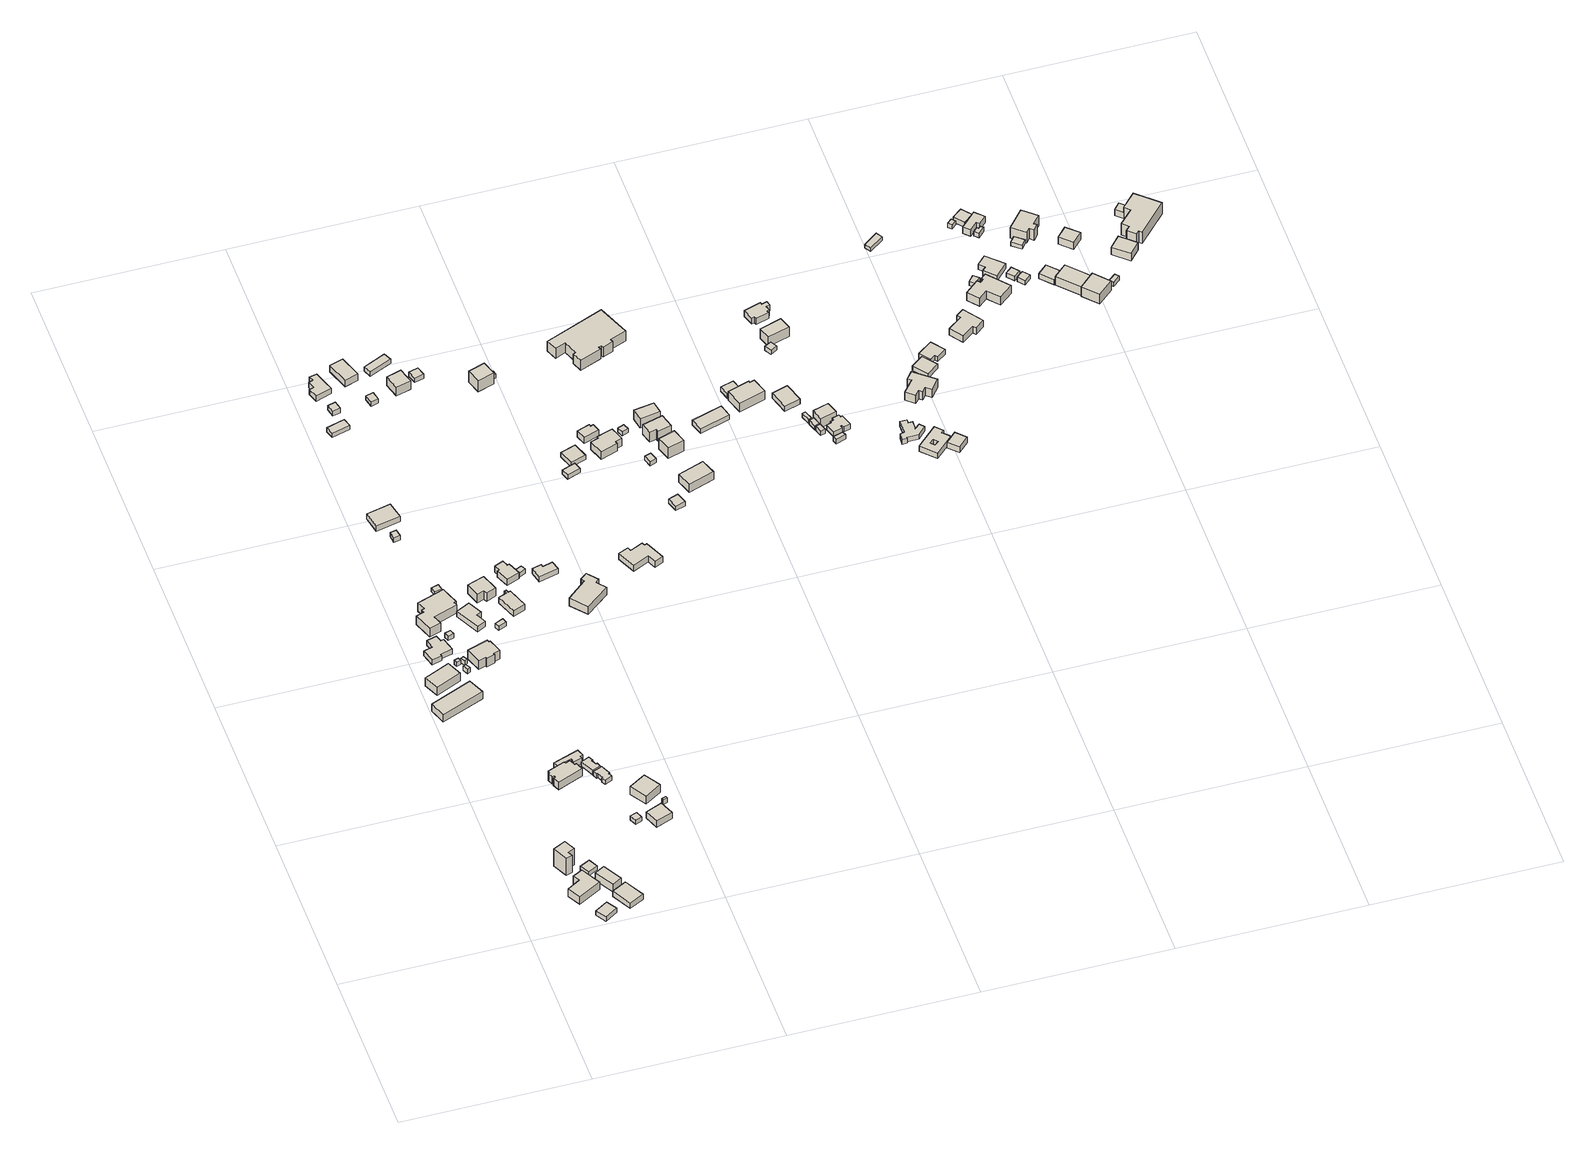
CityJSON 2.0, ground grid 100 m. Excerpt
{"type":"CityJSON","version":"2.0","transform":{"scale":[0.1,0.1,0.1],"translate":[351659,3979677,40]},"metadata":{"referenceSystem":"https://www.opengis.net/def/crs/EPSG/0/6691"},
"CityObjects":{
"building1":{"type":"Building","attributes":{"measuredHeight":7.7},"geometry":[{"type":"Solid","lod":"1","boundaries":[[[[0,1,2,3,4,5]],[[4,6,7,5]],[[3,8,6,4]],[[2,9,8,3]],[[1,10,9,2]],[[0,11,10,1]],[[5,7,11,0]],[[6,8,9,10,11,7]]]]}]},
"building2":{"type":"Building","attributes":{"measuredHeight":3},"geometry":[{"type":"Solid","lod":"1","boundaries":[[[[12,13,14,15]],[[14,16,17,15]],[[13,18,16,14]],[[12,19,18,13]],[[15,17,19,12]],[[16,18,19,17]]]]}]},
"building3":{"type":"Building","attributes":{"measuredHeight":13.4},"geometry":[{"type":"Solid","lod":"1","boundaries":[[[[20,21,22,23,24,25]],[[24,26,27,25]],[[23,28,26,24]],[[22,29,28,23]],[[21,30,29,22]],[[20,31,30,21]],[[25,27,31,20]],[[26,28,29,30,31,27]]]]}]},
"building4":{"type":"Building","attributes":{"measuredHeight":2.8},"geometry":[{"type":"Solid","lod":"1","boundaries":[[[[32,33,34,35]],[[34,36,37,35]],[[33,38,36,34]],[[32,39,38,33]],[[35,37,39,32]],[[36,38,39,37]]]]}]},
"building5":{"type":"Building","attributes":{"measuredHeight":6},"geometry":[{"type":"Solid","lod":"1","boundaries":[[[[40,41,42,43]],[[42,44,45,43]],[[41,46,44,42]],[[40,47,46,41]],[[43,45,47,40]],[[44,46,47,45]]]]}]},
"building6":{"type":"Building","attributes":{"measuredHeight":4.5},"geometry":[{"type":"Solid","lod":"1","boundaries":[[[[48,49,50,51]],[[50,52,53,51]],[[49,54,52,50]],[[48,55,54,49]],[[51,53,55,48]],[[52,54,55,53]]]]}]},
"building7":{"type":"Building","attributes":{"measuredHeight":6.9},"geometry":[{"type":"Solid","lod":"1","boundaries":[[[[56,57,58,59]],[[58,60,61,59]],[[57,62,60,58]],[[56,63,62,57]],[[59,61,63,56]],[[60,62,63,61]]]]}]},
"building8":{"type":"Building","attributes":{"measuredHeight":7.9},"geometry":[{"type":"Solid","lod":"1","boundaries":[[[[64,65,66,67]],[[66,68,69,67]],[[65,70,68,66]],[[64,71,70,65]],[[67,69,71,64]],[[68,70,71,69]]]]}]},
"building9":{"type":"Building","attributes":{"measuredHeight":3.4},"geometry":[{"type":"Solid","lod":"1","boundaries":[[[[72,73,74,75,76,77,78,79,80,81]],[[80,82,83,81]],[[79,84,82,80]],[[78,85,84,79]],[[77,86,85,78]],[[76,87,86,77]],[[75,88,87,76]],[[74,89,88,75]],[[73,90,89,74]],[[72,91,90,73]],[[81,83,91,72]],[[82,84,85,86,87,88,89,90,91,83]]]]}]},
"building10":{"type":"Building","attributes":{"measuredHeight":7.3},"geometry":[{"type":"Solid","lod":"1","boundaries":[[[[92,93,94,95,96,97,98,99,100,101,102,103,104,105]],[[104,106,107,105]],[[103,108,106,104]],[[102,109,108,103]],[[101,110,109,102]],[[100,111,110,101]],[[99,112,111,100]],[[98,113,112,99]],[[97,114,113,98]],[[96,115,114,97]],[[95,116,115,96]],[[94,117,116,95]],[[93,118,117,94]],[[92,119,118,93]],[[105,107,119,92]],[[106,108,109,110,111,112,113,114,115,116,117,118,119,107]]]]}]},
"building11":{"type":"Building","attributes":{"measuredHeight":3},"geometry":[{"type":"Solid","lod":"1","boundaries":[[[[120,121,122,123]],[[122,124,125,123]],[[121,126,124,122]],[[120,127,126,121]],[[123,125,127,120]],[[124,126,127,125]]]]}]},
"building12":{"type":"Building","attributes":{"measuredHeight":3},"geometry":[{"type":"Solid","lod":"1","boundaries":[[[[128,129,130,131]],[[130,132,133,131]],[[129,134,132,130]],[[128,135,134,129]],[[131,133,135,128]],[[132,134,135,133]]]]}]},
"building13":{"type":"Building","attributes":{"measuredHeight":3},"geometry":[{"type":"Solid","lod":"1","boundaries":[[[[136,137,138,139]],[[138,140,141,139]],[[137,142,140,138]],[[136,143,142,137]],[[139,141,143,136]],[[140,142,143,141]]]]}]},
"building14":{"type":"Building","attributes":{"measuredHeight":4.1},"geometry":[{"type":"Solid","lod":"1","boundaries":[[[[144,145,146,147,148,149,150,151]],[[150,152,153,151]],[[149,154,152,150]],[[148,155,154,149]],[[147,156,155,148]],[[146,157,156,147]],[[145,158,157,146]],[[144,159,158,145]],[[151,153,159,144]],[[152,154,155,156,157,158,159,153]]]]}]},
"building15":{"type":"Building","attributes":{"measuredHeight":3},"geometry":[{"type":"Solid","lod":"1","boundaries":[[[[160,161,162,163]],[[162,164,165,163]],[[161,166,164,162]],[[160,167,166,161]],[[163,165,167,160]],[[164,166,167,165]]]]}]},
"building16":{"type":"Building","attributes":{"measuredHeight":8.3},"geometry":[{"type":"Solid","lod":"1","boundaries":[[[[168,169,170,171,172,173,174,175,176,177,178,179]],[[178,180,181,179]],[[177,182,180,178]],[[176,183,182,177]],[[175,184,183,176]],[[174,185,184,175]],[[173,186,185,174]],[[172,187,186,173]],[[171,188,187,172]],[[170,189,188,171]],[[169,190,189,170]],[[168,191,190,169]],[[179,181,191,168]],[[180,182,183,184,185,186,187,188,189,190,191,181]]]]}]},
"building17":{"type":"Building","attributes":{"measuredHeight":3},"geometry":[{"type":"Solid","lod":"1","boundaries":[[[[192,193,194,195]],[[194,196,197,195]],[[193,198,196,194]],[[192,199,198,193]],[[195,197,199,192]],[[196,198,199,197]]]]}]},
"building18":{"type":"Building","attributes":{"measuredHeight":8.3},"geometry":[{"type":"Solid","lod":"1","boundaries":[[[[200,201,202,203,204,205,206,207,208,209]],[[208,210,211,209]],[[207,212,210,208]],[[206,213,212,207]],[[205,214,213,206]],[[204,215,214,205]],[[203,216,215,204]],[[202,217,216,203]],[[201,218,217,202]],[[200,219,218,201]],[[209,211,219,200]],[[210,212,213,214,215,216,217,218,219,211]]]]}]},
"building19":{"type":"Building","attributes":{"measuredHeight":3},"geometry":[{"type":"Solid","lod":"1","boundaries":[[[[220,221,222,223,224,225,226,227]],[[226,228,229,227]],[[225,230,228,226]],[[224,231,230,225]],[[223,232,231,224]],[[222,233,232,223]],[[221,234,233,222]],[[220,235,234,221]],[[227,229,235,220]],[[228,230,231,232,233,234,235,229]]]]}]},
"building20":{"type":"Building","attributes":{"measuredHeight":3},"geometry":[{"type":"Solid","lod":"1","boundaries":[[[[236,237,238,239,240,241,242,243,244,245]],[[244,246,247,245]],[[243,248,246,244]],[[242,249,248,243]],[[241,250,249,242]],[[240,251,250,241]],[[239,252,251,240]],[[238,253,252,239]],[[237,254,253,238]],[[236,255,254,237]],[[245,247,255,236]],[[246,248,249,250,251,252,253,254,255,247]]]]}]},
"building21":{"type":"Building","attributes":{"measuredHeight":2.6},"geometry":[{"type":"Solid","lod":"1","boundaries":[[[[256,257,258,259]],[[258,260,261,259]],[[257,262,260,258]],[[256,263,262,257]],[[259,261,263,256]],[[260,262,263,261]]]]}]},
"building22":{"type":"Building","attributes":{"measuredHeight":6},"geometry":[{"type":"Solid","lod":"1","boundaries":[[[[264,265,266,267]],[[266,268,269,267]],[[265,270,268,266]],[[264,271,270,265]],[[267,269,271,264]],[[268,270,271,269]]]]}]},
"building23":{"type":"Building","attributes":{"measuredHeight":4.5},"geometry":[{"type":"Solid","lod":"1","boundaries":[[[[272,273,274,275,276,277]],[[276,278,279,277]],[[275,280,278,276]],[[274,281,280,275]],[[273,282,281,274]],[[272,283,282,273]],[[277,279,283,272]],[[278,280,281,282,283,279]]]]}]},
"building24":{"type":"Building","attributes":{"measuredHeight":3},"geometry":[{"type":"Solid","lod":"1","boundaries":[[[[284,285,286,287]],[[286,288,289,287]],[[285,290,288,286]],[[284,291,290,285]],[[287,289,291,284]],[[288,290,291,289]]]]}]},
"building25":{"type":"Building","attributes":{"measuredHeight":4.6},"geometry":[{"type":"Solid","lod":"1","boundaries":[[[[292,293,294,295]],[[294,296,297,295]],[[293,298,296,294]],[[292,299,298,293]],[[295,297,299,292]],[[296,298,299,297]]]]}]},
"building26":{"type":"Building","attributes":{"measuredHeight":6.4},"geometry":[{"type":"Solid","lod":"1","boundaries":[[[[300,301,302,303]],[[302,304,305,303]],[[301,306,304,302]],[[300,307,306,301]],[[303,305,307,300]],[[304,306,307,305]]]]}]},
"building27":{"type":"Building","attributes":{"measuredHeight":3},"geometry":[{"type":"Solid","lod":"1","boundaries":[[[[308,309,310,311]],[[310,312,313,311]],[[309,314,312,310]],[[308,315,314,309]],[[311,313,315,308]],[[312,314,315,313]]]]}]},
"building28":{"type":"Building","attributes":{"measuredHeight":3},"geometry":[{"type":"Solid","lod":"1","boundaries":[[[[316,317,318,319]],[[318,320,321,319]],[[317,322,320,318]],[[316,323,322,317]],[[319,321,323,316]],[[320,322,323,321]]]]}]},
"building29":{"type":"Building","attributes":{"measuredHeight":7.6},"geometry":[{"type":"Solid","lod":"1","boundaries":[[[[324,325,326,327,328,329]],[[328,330,331,329]],[[327,332,330,328]],[[326,333,332,327]],[[325,334,333,326]],[[324,335,334,325]],[[329,331,335,324]],[[330,332,333,334,335,331]]]]}]},
"building30":{"type":"Building","attributes":{"measuredHeight":3},"geometry":[{"type":"Solid","lod":"1","boundaries":[[[[336,337,338,339]],[[338,340,341,339]],[[337,342,340,338]],[[336,343,342,337]],[[339,341,343,336]],[[340,342,343,341]]]]}]},
"building31":{"type":"Building","attributes":{"measuredHeight":4.8},"geometry":[{"type":"Solid","lod":"1","boundaries":[[[[344,345,346,347,348,349,350,351]],[[350,352,353,351]],[[349,354,352,350]],[[348,355,354,349]],[[347,356,355,348]],[[346,357,356,347]],[[345,358,357,346]],[[344,359,358,345]],[[351,353,359,344]],[[352,354,355,356,357,358,359,353]]]]}]},
"building32":{"type":"Building","attributes":{"measuredHeight":3.2},"geometry":[{"type":"Solid","lod":"1","boundaries":[[[[360,361,362,363]],[[362,364,365,363]],[[361,366,364,362]],[[360,367,366,361]],[[363,365,367,360]],[[364,366,367,365]]]]}]},
"building33":{"type":"Building","attributes":{"measuredHeight":4.4},"geometry":[{"type":"Solid","lod":"1","boundaries":[[[[368,369,370,371,372,373,374,375]],[[374,376,377,375]],[[373,378,376,374]],[[372,379,378,373]],[[371,380,379,372]],[[370,381,380,371]],[[369,382,381,370]],[[368,383,382,369]],[[375,377,383,368]],[[376,378,379,380,381,382,383,377]]]]}]},
"building34":{"type":"Building","attributes":{"measuredHeight":5.1},"geometry":[{"type":"Solid","lod":"1","boundaries":[[[[384,385,386,387,388,389,390,391]],[[390,392,393,391]],[[389,394,392,390]],[[388,395,394,389]],[[387,396,395,388]],[[386,397,396,387]],[[385,398,397,386]],[[384,399,398,385]],[[391,393,399,384]],[[392,394,395,396,397,398,399,393]]]]}]},
"building35":{"type":"Building","attributes":{"measuredHeight":3},"geometry":[{"type":"Solid","lod":"1","boundaries":[[[[400,401,402,403]],[[402,404,405,403]],[[401,406,404,402]],[[400,407,406,401]],[[403,405,407,400]],[[404,406,407,405]]]]}]},
"building36":{"type":"Building","attributes":{"measuredHeight":5.3},"geometry":[{"type":"Solid","lod":"1","boundaries":[[[[408,409,410,411]],[[410,412,413,411]],[[409,414,412,410]],[[408,415,414,409]],[[411,413,415,408]],[[412,414,415,413]]]]}]},
"building37":{"type":"Building","attributes":{"measuredHeight":3},"geometry":[{"type":"Solid","lod":"1","boundaries":[[[[416,417,418,419]],[[418,420,421,419]],[[417,422,420,418]],[[416,423,422,417]],[[419,421,423,416]],[[420,422,423,421]]]]}]},
"building38":{"type":"Building","attributes":{"measuredHeight":3.6},"geometry":[{"type":"Solid","lod":"1","boundaries":[[[[424,425,426,427,428,429]],[[428,430,431,429]],[[427,432,430,428]],[[426,433,432,427]],[[425,434,433,426]],[[424,435,434,425]],[[429,431,435,424]],[[430,432,433,434,435,431]]]]}]},
"building39":{"type":"Building","attributes":{"measuredHeight":7.5},"geometry":[{"type":"Solid","lod":"1","boundaries":[[[[436,437,438,439,440,441,442,443]],[[442,444,445,443]],[[441,446,444,442]],[[440,447,446,441]],[[439,448,447,440]],[[438,449,448,439]],[[437,450,449,438]],[[436,451,450,437]],[[443,445,451,436]],[[444,446,447,448,449,450,451,445]]]]}]},
"building40":{"type":"Building","attributes":{"measuredHeight":3},"geometry":[{"type":"Solid","lod":"1","boundaries":[[[[452,453,454,455]],[[454,456,457,455]],[[453,458,456,454]],[[452,459,458,453]],[[455,457,459,452]],[[456,458,459,457]]]]}]},
"building41":{"type":"Building","attributes":{"measuredHeight":7.9},"geometry":[{"type":"Solid","lod":"1","boundaries":[[[[460,461,462,463]],[[462,464,465,463]],[[461,466,464,462]],[[460,467,466,461]],[[463,465,467,460]],[[464,466,467,465]]]]}]},
"building42":{"type":"Building","attributes":{"measuredHeight":3},"geometry":[{"type":"Solid","lod":"1","boundaries":[[[[468,469,470,471]],[[470,472,473,471]],[[469,474,472,470]],[[468,475,474,469]],[[471,473,475,468]],[[472,474,475,473]]]]}]},
"building43":{"type":"Building","attributes":{"measuredHeight":5.4},"geometry":[{"type":"Solid","lod":"1","boundaries":[[[[476,477,478,479,480,481,482,483,484,485]],[[484,486,487,485]],[[483,488,486,484]],[[482,489,488,483]],[[481,490,489,482]],[[480,491,490,481]],[[479,492,491,480]],[[478,493,492,479]],[[477,494,493,478]],[[476,495,494,477]],[[485,487,495,476]],[[486,488,489,490,491,492,493,494,495,487]]]]}]},
"building44":{"type":"Building","attributes":{"measuredHeight":8.5},"geometry":[{"type":"Solid","lod":"1","boundaries":[[[[496,497,498,499]],[[498,500,501,499]],[[497,502,500,498]],[[496,503,502,497]],[[499,501,503,496]],[[500,502,503,501]]]]}]},
"building45":{"type":"Building","attributes":{"measuredHeight":3},"geometry":[{"type":"Solid","lod":"1","boundaries":[[[[504,505,506,507]],[[506,508,509,507]],[[505,510,508,506]],[[504,511,510,505]],[[507,509,511,504]],[[508,510,511,509]]]]}]},
"building46":{"type":"Building","attributes":{"measuredHeight":2.8},"geometry":[{"type":"Solid","lod":"1","boundaries":[[[[512,513,514,515]],[[514,516,517,515]],[[513,518,516,514]],[[512,519,518,513]],[[515,517,519,512]],[[516,518,519,517]]]]}]},
"building47":{"type":"Building","attributes":{"measuredHeight":3.4},"geometry":[{"type":"Solid","lod":"1","boundaries":[[[[520,521,522,523]],[[522,524,525,523]],[[521,526,524,522]],[[520,527,526,521]],[[523,525,527,520]],[[524,526,527,525]]]]}]},
"building48":{"type":"Building","attributes":{"measuredHeight":5.3},"geometry":[{"type":"Solid","lod":"1","boundaries":[[[[528,529,530,531,532,533]],[[532,534,535,533]],[[531,536,534,532]],[[530,537,536,531]],[[529,538,537,530]],[[528,539,538,529]],[[533,535,539,528]],[[534,536,537,538,539,535]]]]}]},
"building49":{"type":"Building","attributes":{"measuredHeight":6.4},"geometry":[{"type":"Solid","lod":"1","boundaries":[[[[540,541,542,543,544,545,546,547]],[[546,548,549,547]],[[545,550,548,546]],[[544,551,550,545]],[[543,552,551,544]],[[542,553,552,543]],[[541,554,553,542]],[[540,555,554,541]],[[547,549,555,540]],[[548,550,551,552,553,554,555,549]]]]}]},
"building50":{"type":"Building","attributes":{"measuredHeight":3},"geometry":[{"type":"Solid","lod":"1","boundaries":[[[[556,557,558,559]],[[558,560,561,559]],[[557,562,560,558]],[[556,563,562,557]],[[559,561,563,556]],[[560,562,563,561]]]]}]},
"building51":{"type":"Building","attributes":{"measuredHeight":2.9},"geometry":[{"type":"Solid","lod":"1","boundaries":[[[[564,565,566,567]],[[566,568,569,567]],[[565,570,568,566]],[[564,571,570,565]],[[567,569,571,564]],[[568,570,571,569]]]]}]},
"building52":{"type":"Building","attributes":{"measuredHeight":2.6},"geometry":[{"type":"Solid","lod":"1","boundaries":[[[[572,573,574,575]],[[574,576,577,575]],[[573,578,576,574]],[[572,579,578,573]],[[575,577,579,572]],[[576,578,579,577]]]]}]},
"building53":{"type":"Building","attributes":{"measuredHeight":7.6},"geometry":[{"type":"Solid","lod":"1","boundaries":[[[[580,581,582,583]],[[582,584,585,583]],[[581,586,584,582]],[[580,587,586,581]],[[583,585,587,580]],[[584,586,587,585]]]]}]},
"building54":{"type":"Building","attributes":{"measuredHeight":8.6},"geometry":[{"type":"Solid","lod":"1","boundaries":[[[[588,589,590,591]],[[590,592,593,591]],[[589,594,592,590]],[[588,595,594,589]],[[591,593,595,588]],[[592,594,595,593]]]]}]},
"building55":{"type":"Building","attributes":{"measuredHeight":8.2},"geometry":[{"type":"Solid","lod":"1","boundaries":[[[[596,597,598,599,600,601]],[[600,602,603,601]],[[599,604,602,600]],[[598,605,604,599]],[[597,606,605,598]],[[596,607,606,597]],[[601,603,607,596]],[[602,604,605,606,607,603]]]]}]},
"building56":{"type":"Building","attributes":{"measuredHeight":7.7},"geometry":[{"type":"Solid","lod":"1","boundaries":[[[[608,609,610,611]],[[610,612,613,611]],[[609,614,612,610]],[[608,615,614,609]],[[611,613,615,608]],[[612,614,615,613]]]]}]},
"building57":{"type":"Building","attributes":{"measuredHeight":9.6},"geometry":[{"type":"Solid","lod":"1","boundaries":[[[[616,617,618,619,620,621,622,623,624,625,626,627,628,629]],[[628,630,631,629]],[[627,632,630,628]],[[626,633,632,627]],[[625,634,633,626]],[[624,635,634,625]],[[623,636,635,624]],[[622,637,636,623]],[[621,638,637,622]],[[620,639,638,621]],[[619,640,639,620]],[[618,641,640,619]],[[617,642,641,618]],[[616,643,642,617]],[[629,631,643,616]],[[630,632,633,634,635,636,637,638,639,640,641,642,643,631]]]]}]},
"building58":{"type":"Building","attributes":{"measuredHeight":3.8},"geometry":[{"type":"Solid","lod":"1","boundaries":[[[[644,645,646,647]],[[646,648,649,647]],[[645,650,648,646]],[[644,651,650,645]],[[647,649,651,644]],[[648,650,651,649]]]]}]},
"building59":{"type":"Building","attributes":{"measuredHeight":3},"geometry":[{"type":"Solid","lod":"1","boundaries":[[[[652,653,654,655]],[[654,656,657,655]],[[653,658,656,654]],[[652,659,658,653]],[[655,657,659,652]],[[656,658,659,657]]]]}]},
"building60":{"type":"Building","attributes":{"measuredHeight":8.1},"geometry":[{"type":"Solid","lod":"1","boundaries":[[[[660,661,662,663,664,665]],[[664,666,667,665]],[[663,668,666,664]],[[662,669,668,663]],[[661,670,669,662]],[[660,671,670,661]],[[665,667,671,660]],[[666,668,669,670,671,667]]]]}]},
"building61":{"type":"Building","attributes":{"measuredHeight":4},"geometry":[{"type":"Solid","lod":"1","boundaries":[[[[672,673,674,675]],[[674,676,677,675]],[[673,678,676,674]],[[672,679,678,673]],[[675,677,679,672]],[[676,678,679,677]]]]}]},
"building62":{"type":"Building","attributes":{"measuredHeight":3},"geometry":[{"type":"Solid","lod":"1","boundaries":[[[[680,681,682,683]],[[682,684,685,683]],[[681,686,684,682]],[[680,687,686,681]],[[683,685,687,680]],[[684,686,687,685]]]]}]},
"building63":{"type":"Building","attributes":{"measuredHeight":3},"geometry":[{"type":"Solid","lod":"1","boundaries":[[[[688,689,690,691]],[[690,692,693,691]],[[689,694,692,690]],[[688,695,694,689]],[[691,693,695,688]],[[692,694,695,693]]]]}]},
"building64":{"type":"Building","attributes":{"measuredHeight":3},"geometry":[{"type":"Solid","lod":"1","boundaries":[[[[696,697,698,699]],[[698,700,701,699]],[[697,702,700,698]],[[696,703,702,697]],[[699,701,703,696]],[[700,702,703,701]]]]}]},
"building65":{"type":"Building","attributes":{"measuredHeight":3},"geometry":[{"type":"Solid","lod":"1","boundaries":[[[[704,705,706,707]],[[706,708,709,707]],[[705,710,708,706]],[[704,711,710,705]],[[707,709,711,704]],[[708,710,711,709]]]]}]},
"building66":{"type":"Building","attributes":{"measuredHeight":8.1},"geometry":[{"type":"Solid","lod":"1","boundaries":[[[[712,713,714,715]],[[714,716,717,715]],[[713,718,716,714]],[[712,719,718,713]],[[715,717,719,712]],[[716,718,719,717]]]]}]},
"building67":{"type":"Building","attributes":{"measuredHeight":4},"geometry":[{"type":"Solid","lod":"1","boundaries":[[[[720,721,722,723,724,725,726,727,728,729,730,731,732,733]],[[732,734,735,733]],[[731,736,734,732]],[[730,737,736,731]],[[729,738,737,730]],[[728,739,738,729]],[[727,740,739,728]],[[726,741,740,727]],[[725,742,741,726]],[[724,743,742,725]],[[723,744,743,724]],[[722,745,744,723]],[[721,746,745,722]],[[720,747,746,721]],[[733,735,747,720]],[[734,736,737,738,739,740,741,742,743,744,745,746,747,735]]]]}]},
"building68":{"type":"Building","attributes":{"measuredHeight":3},"geometry":[{"type":"Solid","lod":"1","boundaries":[[[[748,749,750,751]],[[750,752,753,751]],[[749,754,752,750]],[[748,755,754,749]],[[751,753,755,748]],[[752,754,755,753]]]]}]},
"building69":{"type":"Building","attributes":{"measuredHeight":7.7},"geometry":[{"type":"Solid","lod":"1","boundaries":[[[[756,757,758,759]],[[758,760,761,759]],[[757,762,760,758]],[[756,763,762,757]],[[759,761,763,756]],[[760,762,763,761]]]]}]},
"building70":{"type":"Building","attributes":{"measuredHeight":5},"geometry":[{"type":"Solid","lod":"1","boundaries":[[[[764,765,766,767,768,769,770,771,772,773,774,775]],[[774,776,777,775]],[[773,778,776,774]],[[772,779,778,773]],[[771,780,779,772]],[[770,781,780,771]],[[769,782,781,770]],[[768,783,782,769]],[[767,784,783,768]],[[766,785,784,767]],[[765,786,785,766]],[[764,787,786,765]],[[775,777,787,764]],[[776,778,779,780,781,782,783,784,785,786,787,777]]]]}]},
"building71":{"type":"Building","attributes":{"measuredHeight":3.7},"geometry":[{"type":"Solid","lod":"1","boundaries":[[[[788,789,790,791,792,793,794,795,796,797,798,799,800]],[[799,801,802,800]],[[798,803,801,799]],[[797,804,803,798]],[[796,805,804,797]],[[795,806,805,796]],[[794,807,806,795]],[[793,808,807,794]],[[792,809,808,793]],[[791,810,809,792]],[[790,811,810,791]],[[789,812,811,790]],[[788,813,812,789]],[[800,802,813,788]],[[801,803,804,805,806,807,808,809,810,811,812,813,802]]]]}]},
"building72":{"type":"Building","attributes":{"measuredHeight":3.8},"geometry":[{"type":"Solid","lod":"1","boundaries":[[[[814,815,816,817,818,819],[820,821,822,823]],[[818,824,825,819]],[[817,826,824,818]],[[816,827,826,817]],[[815,828,827,816]],[[814,829,828,815]],[[819,825,829,814]],[[822,830,831,823]],[[821,832,830,822]],[[820,833,832,821]],[[823,831,833,820]],[[824,826,827,828,829,825],[830,832,833,831]]]]}]},
"building73":{"type":"Building","attributes":{"measuredHeight":5},"geometry":[{"type":"Solid","lod":"1","boundaries":[[[[834,835,836,837]],[[836,838,839,837]],[[835,840,838,836]],[[834,841,840,835]],[[837,839,841,834]],[[838,840,841,839]]]]}]},
"building74":{"type":"Building","attributes":{"measuredHeight":7.8},"geometry":[{"type":"Solid","lod":"1","boundaries":[[[[842,843,844,845,846,847,848,849,850,851]],[[850,852,853,851]],[[849,854,852,850]],[[848,855,854,849]],[[847,856,855,848]],[[846,857,856,847]],[[845,858,857,846]],[[844,859,858,845]],[[843,860,859,844]],[[842,861,860,843]],[[851,853,861,842]],[[852,854,855,856,857,858,859,860,861,853]]]]}]},
"building75":{"type":"Building","attributes":{"measuredHeight":3.5},"geometry":[{"type":"Solid","lod":"1","boundaries":[[[[862,863,864,865]],[[864,866,867,865]],[[863,868,866,864]],[[862,869,868,863]],[[865,867,869,862]],[[866,868,869,867]]]]}]},
"building76":{"type":"Building","attributes":{"measuredHeight":3.9},"geometry":[{"type":"Solid","lod":"1","boundaries":[[[[870,871,872,873,874,875]],[[874,876,877,875]],[[873,878,876,874]],[[872,879,878,873]],[[871,880,879,872]],[[870,881,880,871]],[[875,877,881,870]],[[876,878,879,880,881,877]]]]}]},
"building77":{"type":"Building","attributes":{"measuredHeight":2.6},"geometry":[{"type":"Solid","lod":"1","boundaries":[[[[882,883,884,885]],[[884,886,887,885]],[[883,888,886,884]],[[882,889,888,883]],[[885,887,889,882]],[[886,888,889,887]]]]}]},
"building78":{"type":"Building","attributes":{"measuredHeight":5.9},"geometry":[{"type":"Solid","lod":"1","boundaries":[[[[890,891,892,893,894,895,896,897]],[[896,898,899,897]],[[895,900,898,896]],[[894,901,900,895]],[[893,902,901,894]],[[892,903,902,893]],[[891,904,903,892]],[[890,905,904,891]],[[897,899,905,890]],[[898,900,901,902,903,904,905,899]]]]}]},
"building79":{"type":"Building","attributes":{"measuredHeight":3},"geometry":[{"type":"Solid","lod":"1","boundaries":[[[[906,907,908,909]],[[908,910,911,909]],[[907,912,910,908]],[[906,913,912,907]],[[909,911,913,906]],[[910,912,913,911]]]]}]},
"building80":{"type":"Building","attributes":{"measuredHeight":7.2},"geometry":[{"type":"Solid","lod":"1","boundaries":[[[[914,915,916,917,918,919,920,921,922,923]],[[922,924,925,923]],[[921,926,924,922]],[[920,927,926,921]],[[919,928,927,920]],[[918,929,928,919]],[[917,930,929,918]],[[916,931,930,917]],[[915,932,931,916]],[[914,933,932,915]],[[923,925,933,914]],[[924,926,927,928,929,930,931,932,933,925]]]]}]},
"building81":{"type":"Building","attributes":{"measuredHeight":4.2},"geometry":[{"type":"Solid","lod":"1","boundaries":[[[[934,935,936,937,938,939]],[[938,940,941,939]],[[937,942,940,938]],[[936,943,942,937]],[[935,944,943,936]],[[934,945,944,935]],[[939,941,945,934]],[[940,942,943,944,945,941]]]]}]},
"building82":{"type":"Building","attributes":{"measuredHeight":2.8},"geometry":[{"type":"Solid","lod":"1","boundaries":[[[[946,947,948,949]],[[948,950,951,949]],[[947,952,950,948]],[[946,953,952,947]],[[949,951,953,946]],[[950,952,953,951]]]]}]},
"building83":{"type":"Building","attributes":{"measuredHeight":3},"geometry":[{"type":"Solid","lod":"1","boundaries":[[[[954,955,956,957]],[[956,958,959,957]],[[955,960,958,956]],[[954,961,960,955]],[[957,959,961,954]],[[958,960,961,959]]]]}]},
"building84":{"type":"Building","attributes":{"measuredHeight":4.2},"geometry":[{"type":"Solid","lod":"1","boundaries":[[[[962,963,964,965]],[[964,966,967,965]],[[963,968,966,964]],[[962,969,968,963]],[[965,967,969,962]],[[966,968,969,967]]]]}]},
"building85":{"type":"Building","attributes":{"measuredHeight":3.1},"geometry":[{"type":"Solid","lod":"1","boundaries":[[[[970,971,972,973,974,975]],[[974,976,977,975]],[[973,978,976,974]],[[972,979,978,973]],[[971,980,979,972]],[[970,981,980,971]],[[975,977,981,970]],[[976,978,979,980,981,977]]]]}]},
"building86":{"type":"Building","attributes":{"measuredHeight":4.9},"geometry":[{"type":"Solid","lod":"1","boundaries":[[[[982,983,984,985,986,987]],[[986,988,989,987]],[[985,990,988,986]],[[984,991,990,985]],[[983,992,991,984]],[[982,993,992,983]],[[987,989,993,982]],[[988,990,991,992,993,989]]]]}]},
"building87":{"type":"Building","attributes":{"measuredHeight":3},"geometry":[{"type":"Solid","lod":"1","boundaries":[[[[994,995,996,997]],[[996,998,999,997]],[[995,1000,998,996]],[[994,1001,1000,995]],[[997,999,1001,994]],[[998,1000,1001,999]]]]}]},
"building88":{"type":"Building","attributes":{"measuredHeight":2.8},"geometry":[{"type":"Solid","lod":"1","boundaries":[[[[1002,1003,1004,1005]],[[1004,1006,1007,1005]],[[1003,1008,1006,1004]],[[1002,1009,1008,1003]],[[1005,1007,1009,1002]],[[1006,1008,1009,1007]]]]}]},
"building89":{"type":"Building","attributes":{"measuredHeight":4.2},"geometry":[{"type":"Solid","lod":"1","boundaries":[[[[1010,1011,1012,1013]],[[1012,1014,1015,1013]],[[1011,1016,1014,1012]],[[1010,1017,1016,1011]],[[1013,1015,1017,1010]],[[1014,1016,1017,1015]]]]}]},
"building90":{"type":"Building","attributes":{"measuredHeight":9.2},"geometry":[{"type":"Solid","lod":"1","boundaries":[[[[1018,1019,1020,1021,1022,1023,1024,1025]],[[1024,1026,1027,1025]],[[1023,1028,1026,1024]],[[1022,1029,1028,1023]],[[1021,1030,1029,1022]],[[1020,1031,1030,1021]],[[1019,1032,1031,1020]],[[1018,1033,1032,1019]],[[1025,1027,1033,1018]],[[1026,1028,1029,1030,1031,1032,1033,1027]]]]}]},
"building91":{"type":"Building","attributes":{"measuredHeight":8.7},"geometry":[{"type":"Solid","lod":"1","boundaries":[[[[1034,1035,1036,1037]],[[1036,1038,1039,1037]],[[1035,1040,1038,1036]],[[1034,1041,1040,1035]],[[1037,1039,1041,1034]],[[1038,1040,1041,1039]]]]}]},
"building92":{"type":"Building","attributes":{"measuredHeight":8.6},"geometry":[{"type":"Solid","lod":"1","boundaries":[[[[1042,1043,1044,1045]],[[1044,1046,1047,1045]],[[1043,1048,1046,1044]],[[1042,1049,1048,1043]],[[1045,1047,1049,1042]],[[1046,1048,1049,1047]]]]}]},
"building93":{"type":"Building","attributes":{"measuredHeight":6.3},"geometry":[{"type":"Solid","lod":"1","boundaries":[[[[1050,1051,1052,1053]],[[1052,1054,1055,1053]],[[1051,1056,1054,1052]],[[1050,1057,1056,1051]],[[1053,1055,1057,1050]],[[1054,1056,1057,1055]]]]}]},
"building94":{"type":"Building","attributes":{"measuredHeight":3},"geometry":[{"type":"Solid","lod":"1","boundaries":[[[[1058,1059,1060,1061]],[[1060,1062,1063,1061]],[[1059,1064,1062,1060]],[[1058,1065,1064,1059]],[[1061,1063,1065,1058]],[[1062,1064,1065,1063]]]]}]},
"building95":{"type":"Building","attributes":{"measuredHeight":7.4},"geometry":[{"type":"Solid","lod":"1","boundaries":[[[[1066,1067,1068,1069]],[[1068,1070,1071,1069]],[[1067,1072,1070,1068]],[[1066,1073,1072,1067]],[[1069,1071,1073,1066]],[[1070,1072,1073,1071]]]]}]},
"building96":{"type":"Building","attributes":{"measuredHeight":5.4},"geometry":[{"type":"Solid","lod":"1","boundaries":[[[[1074,1075,1076,1077]],[[1076,1078,1079,1077]],[[1075,1080,1078,1076]],[[1074,1081,1080,1075]],[[1077,1079,1081,1074]],[[1078,1080,1081,1079]]]]}]},
"building97":{"type":"Building","attributes":{"measuredHeight":9.2},"geometry":[{"type":"Solid","lod":"1","boundaries":[[[[1082,1083,1084,1085,1086,1087,1088,1089,1075,1074,1090]],[[1074,1091,1092,1090]],[[1075,1093,1091,1074]],[[1089,1094,1093,1075]],[[1088,1095,1094,1089]],[[1087,1096,1095,1088]],[[1086,1097,1096,1087]],[[1085,1098,1097,1086]],[[1084,1099,1098,1085]],[[1083,1100,1099,1084]],[[1082,1101,1100,1083]],[[1090,1092,1101,1082]],[[1091,1093,1094,1095,1096,1097,1098,1099,1100,1101,1092]]]]}]}
},
"vertices":[
[330,264,20],[310,299,20],[364,328,20],[421,222,20],[298,153,20],[259,223,20],[298,153,73],[259,223,73],[421,222,73],[364,328,73],[310,299,73],[330,264,73],
[419,100,21],[454,44,21],[385,1,21],[350,58,21],[385,1,52],[350,58,52],[454,44,52],[419,100,52],
[254,444,22],[323,478,22],[352,418,22],[316,401,22],[329,373,22],[294,363,22],[329,373,140],[294,363,140],[316,401,140],[352,418,140],[323,478,140],[254,444,140],
[425,405,19],[451,354,19],[398,327,19],[372,378,19],[398,327,48],[372,378,48],[451,354,48],[425,405,48],
[480,186,19],[420,290,19],[473,320,19],[532,216,19],[473,320,72],[532,216,72],[420,290,72],[480,186,72],
[548,201,19],[605,94,19],[526,52,19],[469,159,19],[526,52,56],[469,159,56],[605,94,56],[548,201,56],
[232,1742,15],[270,1655,15],[37,1559,15],[6,1648,15],[37,1559,66],[6,1648,66],[270,1655,66],[232,1742,66],
[166,1886,15],[202,1804,15],[64,1744,15],[28,1825,15],[64,1744,71],[28,1825,71],[202,1804,71],[166,1886,71],
[174,2105,14],[184,2069,14],[201,2074,14],[222,1996,14],[156,1978,14],[159,1968,14],[104,1953,14],[84,2026,14],[133,2040,14],[119,2090,14],[133,2040,47],[119,2090,47],[84,2026,47],[104,1953,47],[159,1968,47],[156,1978,47],[222,1996,47],[201,2074,47],[184,2069,47],[174,2105,47],
[577,999,17],[437,942,17],[422,979,17],[433,983,17],[430,992,17],[419,988,17],[408,1017,17],[416,1020,17],[411,1033,17],[506,1071,17],[510,1061,17],[536,1072,17],[550,1038,17],[560,1042,17],[550,1038,67],[560,1042,67],[536,1072,67],[510,1061,67],[506,1071,67],[411,1033,67],[416,1020,67],[408,1017,67],[419,988,67],[430,992,67],[433,983,67],[422,979,67],[437,942,67],[577,999,67],
[232,1932,14],[239,1913,14],[216,1905,14],[209,1925,14],[216,1905,44],[209,1925,44],[239,1913,44],[232,1932,44],
[253,1879,15],[269,1850,15],[252,1841,15],[237,1870,15],[252,1841,45],[237,1870,45],[269,1850,45],[253,1879,45],
[259,1935,14],[272,1911,14],[255,1902,14],[242,1926,14],[255,1902,44],[242,1926,44],[272,1911,44],[259,1935,44],
[598,1137,16],[611,1098,16],[596,1093,16],[600,1081,16],[555,1066,16],[548,1088,16],[469,1061,16],[459,1089,16],[469,1061,57],[459,1089,57],[548,1088,57],[555,1066,57],[600,1081,57],[596,1093,57],[611,1098,57],[598,1137,57],
[252,2125,15],[261,2098,15],[229,2088,15],[220,2115,15],[229,2088,45],[220,2115,45],[261,2098,45],[252,2125,45],
[296,2380,13],[331,2280,13],[321,2277,13],[328,2258,13],[196,2212,13],[214,2163,13],[150,2141,13],[114,2244,13],[158,2259,13],[153,2276,13],[166,2281,13],[149,2328,13],[166,2281,72],[149,2328,72],[153,2276,72],[158,2259,72],[114,2244,72],[150,2141,72],[214,2163,72],[196,2212,72],[328,2258,72],[321,2277,72],[331,2280,72],[296,2380,72],
[747,653,15],[762,615,15],[727,600,15],[711,639,15],[727,600,45],[711,639,45],[762,615,45],[747,653,45],
[434,1894,13],[399,1882,13],[402,1874,13],[355,1859,13],[352,1868,13],[313,1855,13],[284,1942,13],[397,1979,13],[401,1966,13],[409,1969,13],[401,1966,73],[409,1969,73],[397,1979,73],[284,1942,73],[313,1855,73],[352,1868,73],[355,1859,73],[402,1874,73],[399,1882,73],[434,1894,73],
[637,1086,17],[650,1059,17],[644,1056,17],[657,1029,17],[663,1032,17],[673,1010,17],[627,989,17],[592,1065,17],[627,989,47],[592,1065,47],[673,1010,47],[663,1032,47],[657,1029,47],[644,1056,47],[650,1059,47],[637,1086,47],
[678,1004,18],[703,948,18],[697,946,18],[706,925,18],[665,907,18],[655,928,18],[660,930,18],[646,963,18],[639,960,18],[629,983,18],[639,960,48],[629,983,48],[646,963,48],[660,930,48],[655,928,48],[665,907,48],[706,925,48],[697,946,48],[703,948,48],[678,1004,48],
[292,2450,12],[300,2417,12],[260,2407,12],[252,2440,12],[260,2407,38],[252,2440,38],[300,2417,38],[292,2450,38],
[909,587,15],[819,552,15],[789,628,15],[878,664,15],[789,628,59],[878,664,59],[819,552,59],[909,587,59],
[386,2105,11],[320,2237,11],[394,2274,11],[433,2197,11],[407,2184,11],[434,2129,11],[407,2184,49],[434,2129,49],[433,2197,49],[394,2274,49],[320,2237,49],[386,2105,49],
[206,2864,15],[213,2822,15],[179,2816,15],[173,2858,15],[179,2816,45],[173,2858,45],[213,2822,45],[206,2864,45],
[230,3039,14],[251,2944,14],[120,2915,14],[99,3010,14],[120,2915,51],[99,3010,51],[251,2944,51],[230,3039,51],
[853,862,17],[908,774,17],[817,718,17],[762,806,17],[817,718,72],[762,806,72],[908,774,72],[853,862,72],
[917,713,17],[921,699,17],[897,691,17],[893,706,17],[897,691,47],[893,706,47],[921,699,47],[917,713,47],
[522,2128,11],[532,2102,11],[487,2084,11],[477,2109,11],[487,2084,41],[477,2109,41],[532,2102,41],[522,2128,41],
[544,2312,14],[490,2290,14],[482,2309,14],[444,2293,14],[418,2372,14],[511,2405,14],[418,2372,73],[511,2405,73],[444,2293,73],[482,2309,73],[490,2290,73],[544,2312,73],
[193,3674,11],[206,3627,11],[108,3599,11],[95,3645,11],[108,3599,41],[95,3645,41],[206,3627,41],[193,3674,41],
[587,2153,11],[545,2264,11],[589,2281,11],[584,2296,11],[596,2300,11],[601,2285,11],[613,2289,11],[653,2180,11],[613,2289,52],[653,2180,52],[601,2285,52],[596,2300,52],[584,2296,52],[589,2281,52],[545,2264,52],[587,2153,52],
[186,3796,13],[197,3749,13],[155,3739,13],[144,3786,13],[155,3739,45],[144,3786,45],[197,3749,45],[186,3796,45],
[195,3890,12],[109,3861,12],[90,3915,12],[114,3923,12],[100,3962,12],[125,3971,12],[115,3997,12],[156,4006,12],[115,3997,48],[156,4006,48],[125,3971,48],[100,3962,48],[114,3923,48],[90,3915,48],[109,3861,48],[195,3890,48],
[621,2367,11],[592,2438,11],[603,2443,11],[590,2474,11],[639,2494,11],[652,2462,11],[662,2466,11],[691,2396,11],[662,2466,54],[691,2396,54],[652,2462,54],[639,2494,54],[590,2474,54],[603,2443,54],[592,2438,54],[621,2367,54],
[720,2449,10],[732,2422,10],[697,2406,10],[685,2434,10],[697,2406,40],[685,2434,40],[732,2422,40],[720,2449,40],
[307,4062,9],[348,3941,9],[275,3917,9],[234,4038,9],[275,3917,54],[234,4038,54],[348,3941,54],[307,4062,54],
[384,3809,10],[396,3760,10],[357,3749,10],[344,3798,10],[357,3749,40],[344,3798,40],[396,3760,40],[384,3809,40],
[871,2422,10],[884,2372,10],[780,2345,10],[763,2411,10],[813,2423,10],[816,2408,10],[813,2423,46],[816,2408,46],[763,2411,46],[780,2345,46],[884,2372,46],[871,2422,46],
[978,2238,8],[965,2254,8],[1001,2285,8],[1048,2228,8],[1030,2211,8],[1068,2163,8],[943,2061,8],[871,2146,8],[943,2061,61],[871,2146,61],[1068,2163,61],[1030,2211,61],[1048,2228,61],[1001,2285,61],[965,2254,61],[978,2238,61],
[516,4045,11],[535,4002,11],[414,3947,11],[395,3990,11],[414,3947,41],[395,3990,41],[535,4002,41],[516,4045,41],
[494,3775,15],[470,3859,15],[550,3882,15],[574,3798,15],[550,3882,75],[574,3798,75],[470,3859,75],[494,3775,75],
[644,3903,13],[659,3853,13],[609,3838,13],[593,3888,13],[609,3838,43],[593,3888,43],[659,3853,43],[644,3903,43],
[1331,2415,5],[1338,2398,5],[1351,2404,5],[1400,2294,5],[1353,2273,5],[1332,2320,5],[1245,2281,5],[1200,2382,5],[1253,2405,5],[1262,2384,5],[1253,2405,47],[1262,2384,47],[1200,2382,47],[1245,2281,47],[1332,2320,47],[1353,2273,47],[1400,2294,47],[1351,2404,47],[1338,2398,47],[1331,2415,47],
[976,3713,13],[886,3684,13],[861,3761,13],[951,3791,13],[861,3761,90],[951,3791,90],[886,3684,90],[976,3713,90],
[1183,3046,10],[1197,3005,10],[1124,2979,10],[1110,3021,10],[1124,2979,40],[1110,3021,40],[1197,3005,40],[1183,3046,40],
[992,3772,12],[998,3749,12],[986,3746,12],[979,3768,12],[986,3746,40],[979,3768,40],[998,3749,40],[992,3772,40],
[1249,3081,11],[1167,3053,11],[1138,3135,11],[1221,3164,11],[1138,3135,42],[1221,3164,42],[1167,3053,42],[1249,3081,42],
[1360,3220,9],[1277,3190,9],[1257,3245,9],[1327,3269,9],[1332,3257,9],[1346,3263,9],[1332,3257,51],[1346,3263,51],[1327,3269,51],[1257,3245,51],[1277,3190,51],[1360,3220,51],
[1322,3055,15],[1294,3137,15],[1338,3152,15],[1335,3163,15],[1421,3192,15],[1447,3114,15],[1410,3102,15],[1414,3087,15],[1410,3102,67],[1414,3087,67],[1447,3114,67],[1421,3192,67],[1335,3163,67],[1338,3152,67],[1294,3137,67],[1322,3055,67],
[1601,2691,9],[1621,2631,9],[1567,2614,9],[1548,2673,9],[1567,2614,39],[1548,2673,39],[1621,2631,39],[1601,2691,39],
[1491,3224,15],[1503,3192,15],[1468,3179,15],[1456,3211,15],[1468,3179,44],[1456,3211,44],[1503,3192,44],[1491,3224,44],
[1560,3001,13],[1574,2956,13],[1539,2942,13],[1524,2989,13],[1539,2942,40],[1524,2989,40],[1574,2956,40],[1560,3001,40],
[1808,2762,11],[1668,2713,11],[1638,2796,11],[1779,2846,11],[1638,2796,65],[1779,2846,65],[1668,2713,65],[1808,2762,65],
[1614,3041,14],[1702,3069,14],[1727,2991,14],[1638,2963,14],[1727,2991,87],[1638,2963,87],[1702,3069,87],[1614,3041,87],
[1678,3189,16],[1699,3112,16],[1624,3092,16],[1620,3106,16],[1585,3097,16],[1567,3158,16],[1585,3097,84],[1567,3158,84],[1620,3106,84],[1624,3092,84],[1699,3112,84],[1678,3189,84],
[1677,3222,16],[1568,3203,16],[1557,3270,16],[1666,3288,16],[1557,3270,81],[1666,3288,81],[1568,3203,81],[1677,3222,81],
[1611,3976,15],[1682,3800,15],[1594,3765,15],[1600,3749,15],[1542,3726,15],[1536,3739,15],[1521,3733,15],[1527,3719,15],[1411,3672,15],[1389,3727,15],[1405,3733,15],[1374,3811,15],[1317,3788,15],[1293,3848,15],[1317,3788,84],[1293,3848,84],[1374,3811,84],[1405,3733,84],[1389,3727,84],[1411,3672,84],[1527,3719,84],[1521,3733,84],[1536,3739,84],[1542,3726,84],[1600,3749,84],[1594,3765,84],[1682,3800,84],[1611,3976,84],
[1822,3154,9],[1986,3205,9],[2007,3135,9],[1844,3084,9],[2007,3135,42],[1844,3084,42],[1986,3205,42],[1822,3154,42],
[2093,3350,15],[2111,3294,15],[2039,3272,15],[2022,3328,15],[2039,3272,45],[2022,3328,45],[2111,3294,45],[2093,3350,45],
[2157,3299,12],[2160,3289,12],[2186,3297,12],[2213,3211,12],[2070,3166,12],[2040,3261,12],[2070,3166,73],[2040,3261,73],[2213,3211,73],[2186,3297,73],[2160,3289,73],[2157,3299,73],
[2282,3104,12],[2250,3210,12],[2337,3237,12],[2369,3130,12],[2337,3237,47],[2369,3130,47],[2250,3210,47],[2282,3104,47],
[2368,3041,14],[2386,2990,14],[2369,2985,14],[2351,3035,14],[2369,2985,44],[2351,3035,44],[2386,2990,44],[2368,3041,44],
[2396,2989,14],[2410,2943,14],[2384,2934,14],[2369,2981,14],[2384,2934,44],[2369,2981,44],[2410,2943,44],[2396,2989,44],
[2412,2938,15],[2425,2896,15],[2399,2888,15],[2386,2930,15],[2399,2888,45],[2386,2930,45],[2425,2896,45],[2412,2938,45],
[2501,2854,14],[2509,2831,14],[2456,2812,14],[2448,2836,14],[2456,2812,44],[2448,2836,44],[2509,2831,44],[2501,2854,44],
[2397,3005,15],[2482,3030,15],[2502,2964,15],[2416,2939,15],[2502,2964,79],[2416,2939,79],[2482,3030,79],[2397,3005,79],
[2439,2916,17],[2465,2924,17],[2463,2932,17],[2483,2938,17],[2478,2952,17],[2517,2964,17],[2521,2949,17],[2531,2952,17],[2551,2888,17],[2513,2876,17],[2509,2890,17],[2501,2888,17],[2506,2873,17],[2458,2858,17],[2506,2873,52],[2458,2858,52],[2501,2888,52],[2509,2890,52],[2513,2876,52],[2551,2888,52],[2531,2952,52],[2521,2949,52],[2517,2964,52],[2478,2952,52],[2483,2938,52],[2463,2932,52],[2465,2924,52],[2439,2916,52],
[2350,3550,16],[2370,3515,16],[2334,3494,16],[2314,3530,16],[2334,3494,46],[2314,3530,46],[2370,3515,46],[2350,3550,46],
[2317,3616,17],[2434,3653,17],[2456,3586,17],[2338,3549,17],[2456,3586,84],[2338,3549,84],[2434,3653,84],[2317,3616,84],
[2380,3814,15],[2383,3803,15],[2412,3812,15],[2420,3785,15],[2399,3779,15],[2407,3752,15],[2394,3748,15],[2398,3736,15],[2327,3715,15],[2322,3729,15],[2307,3724,15],[2288,3786,15],[2307,3724,56],[2288,3786,56],[2322,3729,56],[2327,3715,56],[2398,3736,56],[2394,3748,56],[2407,3752,56],[2399,3779,56],[2420,3785,56],[2412,3812,56],[2383,3803,56],[2380,3814,56],
[2788,2717,18],[2788,2708,18],[2763,2708,18],[2764,2749,18],[2786,2754,18],[2788,2832,18],[2825,2832,18],[2825,2811,18],[2848,2811,18],[2847,2762,18],[2873,2785,18],[2894,2762,18],[2853,2717,18],[2894,2762,51],[2853,2717,51],[2873,2785,51],[2847,2762,51],[2848,2811,51],[2825,2811,51],[2825,2832,51],[2788,2832,51],[2786,2754,51],[2764,2749,51],[2763,2708,51],[2788,2708,51],[2788,2717,51],
[2996,2653,19],[2899,2560,19],[2827,2636,19],[2938,2741,19],[2974,2702,19],[2961,2690,19],[2903,2619,19],[2924,2636,19],[2906,2657,19],[2885,2640,19],[2974,2702,57],[2961,2690,57],[2938,2741,57],[2827,2636,57],[2899,2560,57],[2996,2653,57],[2906,2657,57],[2885,2640,57],[2924,2636,57],[2903,2619,57],
[3020,2668,23],[3068,2618,23],[3012,2564,23],[2963,2613,23],[3012,2564,63],[2963,2613,63],[3068,2618,63],[3020,2668,63],
[2998,2967,24],[2970,2990,24],[2949,2964,24],[2932,2978,24],[2909,2951,24],[2864,2989,24],[2920,3057,24],[2902,3072,24],[2937,3114,24],[3046,3025,24],[2937,3114,81],[3046,3025,81],[2902,3072,81],[2920,3057,81],[2864,2989,81],[2909,2951,81],[2932,2978,81],[2949,2964,81],[2970,2990,81],[2998,2967,81],
[3018,3095,28],[2960,3170,28],[3025,3220,28],[3082,3145,28],[3025,3220,59],[3082,3145,59],[2960,3170,59],[3018,3095,59],
[3148,3228,28],[3098,3190,28],[3087,3204,28],[3059,3182,28],[3015,3240,28],[3094,3299,28],[3015,3240,62],[3094,3299,62],[3059,3182,62],[3087,3204,62],[3098,3190,62],[3148,3228,62],
[3068,4103,28],[3088,4070,28],[3012,4013,28],[2991,4046,28],[3012,4013,54],[2991,4046,54],[3088,4070,54],[3068,4103,54],
[3282,3404,29],[3268,3422,29],[3309,3453,29],[3383,3351,29],[3332,3311,29],[3320,3327,29],[3256,3279,29],[3205,3347,29],[3256,3279,75],[3205,3347,75],[3320,3327,75],[3332,3311,75],[3383,3351,75],[3309,3453,75],[3268,3422,75],[3282,3404,75],
[3458,3654,29],[3428,3620,29],[3401,3644,29],[3431,3678,29],[3401,3644,59],[3431,3678,59],[3428,3620,59],[3458,3654,59],
[3432,3612,29],[3445,3596,29],[3463,3612,29],[3456,3620,29],[3484,3644,29],[3582,3530,29],[3509,3468,29],[3455,3531,29],[3409,3491,29],[3359,3549,29],[3409,3491,85],[3359,3549,85],[3455,3531,85],[3509,3468,85],[3582,3530,85],[3484,3644,85],[3456,3620,85],[3463,3612,85],[3445,3596,85],[3432,3612,85],
[3542,3633,28],[3486,3689,28],[3506,3709,28],[3477,3738,28],[3524,3785,28],[3609,3702,28],[3524,3785,64],[3609,3702,64],[3477,3738,64],[3506,3709,64],[3486,3689,64],[3542,3633,64],
[3446,4079,33],[3464,4059,33],[3438,4036,33],[3420,4056,33],[3438,4036,61],[3420,4056,61],[3464,4059,61],[3446,4079,61],
[3628,3675,29],[3660,3638,29],[3625,3608,29],[3593,3645,29],[3625,3608,59],[3593,3645,59],[3660,3638,59],[3628,3675,59],
[3508,4122,35],[3551,4070,35],[3499,4028,35],[3456,4080,35],[3499,4028,70],[3456,4080,70],[3551,4070,70],[3508,4122,70],
[3580,3976,31],[3547,3941,31],[3526,3962,31],[3548,3985,31],[3556,3977,31],[3567,3988,31],[3556,3977,62],[3567,3988,62],[3548,3985,62],[3526,3962,62],[3547,3941,62],[3580,3976,62],
[3607,4033,32],[3566,3992,32],[3553,4006,32],[3510,3963,32],[3478,3995,32],[3561,4078,32],[3478,3995,75],[3561,4078,75],[3510,3963,75],[3553,4006,75],[3566,3992,75],[3607,4033,75],
[3672,3635,25],[3703,3600,25],[3666,3568,25],[3636,3604,25],[3666,3568,55],[3636,3604,55],[3703,3600,55],[3672,3635,55],
[3751,3836,31],[3724,3804,31],[3678,3843,31],[3705,3875,31],[3678,3843,58],[3705,3875,58],[3724,3804,58],[3751,3836,58],
[3797,3644,20],[3856,3580,20],[3805,3532,20],[3745,3596,20],[3805,3532,54],[3745,3596,54],[3856,3580,54],[3797,3644,54],
[3850,3934,30],[3811,3888,30],[3826,3875,30],[3800,3845,30],[3779,3863,30],[3758,3838,30],[3691,3895,30],[3778,3996,30],[3691,3895,103],[3778,3996,103],[3758,3838,103],[3779,3863,103],[3800,3845,103],[3826,3875,103],[3811,3888,103],[3850,3934,103],
[3878,3595,19],[3979,3487,19],[3910,3423,19],[3809,3531,19],[3910,3423,77],[3809,3531,77],[3979,3487,77],[3878,3595,77],
[3988,3492,19],[4060,3412,19],[3979,3339,19],[3907,3418,19],[3979,3339,85],[3907,3418,85],[4060,3412,85],[3988,3492,85],
[4023,3793,18],[3970,3737,18],[3907,3796,18],[3960,3852,18],[3907,3796,67],[3960,3852,67],[3970,3737,67],[4023,3793,67],
[4102,3486,19],[4119,3465,19],[4080,3433,19],[4063,3454,19],[4080,3433,49],[4063,3454,49],[4119,3465,49],[4102,3486,49],
[4214,3578,18],[4134,3649,18],[4191,3712,18],[4270,3641,18],[4191,3712,69],[4270,3641,69],[4134,3649,69],[4214,3578,69],
[4301,3903,20],[4266,3866,20],[4230,3898,20],[4264,3937,20],[4230,3898,62],[4264,3937,62],[4266,3866,62],[4301,3903,62],
[4456,3839,20],[4301,3674,20],[4287,3687,20],[4272,3671,20],[4232,3709,20],[4254,3732,20],[4222,3762,20],[4295,3838,20],[4341,3944,20],[4301,3903,99],[4341,3944,99],[4266,3866,99],[4295,3838,99],[4222,3762,99],[4254,3732,99],[4232,3709,99],[4272,3671,99],[4287,3687,99],[4301,3674,99],[4456,3839,99]
]}
